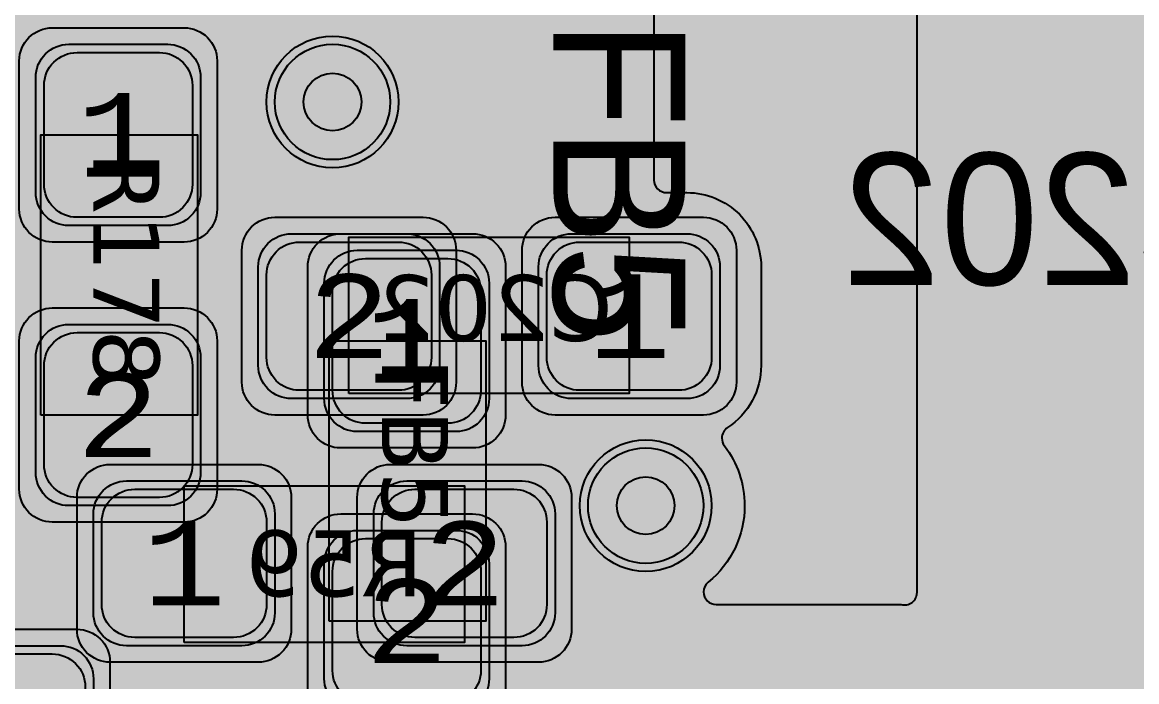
# Model space of a CAD drawing. Extents: x -28 to 199, y -61 to 255.
# Drawn here: x 40.92 to 47.68, y 166.78 to 170.78 of the extents above; entities that cross this region are included whole.
import ezdxf
from ezdxf.enums import TextEntityAlignment as Align

# ---------------------------------------------------------------- set-up
doc = ezdxf.new("R2010")
doc.units = 0
doc.header["$MEASUREMENT"] = 0
for name, color, linetype in [('ASSEMBLY_OUTLINES_BTM', 191, 'CONTINUOUS'), ('ASSEMBLY_OUTLINES_TOP', 102, 'CONTINUOUS'), ('ASSEMBLY_PART_NUMBERS_BTM', 191, 'CONTINUOUS'), ('ASSEMBLY_PART_NUMBERS_TOP', 102, 'CONTINUOUS'), ('ASSEMBLY_REF_DES_BTM', 191, 'CONTINUOUS'), ('ASSEMBLY_REF_DES_TOP', 102, 'CONTINUOUS'), ('DRILL_DRAWING', 21, 'CONTINUOUS'), ('GENERATED_SILKSCREEN_BTM', 255, 'CONTINUOUS'), ('GENERATED_SILKSCREEN_TOP', 140, 'CONTINUOUS'), ('PART_PADS_SMD_BTM', 10, 'CONTINUOUS'), ('PART_PADS_SMD_TOP', 150, 'CONTINUOUS'), ('PIN_NUMBERS_BTM', 8, 'CONTINUOUS'), ('PIN_NUMBERS_TOP', 8, 'CONTINUOUS'), ('PLACEMENT_OUTLINES_BTM', 222, 'CONTINUOUS'), ('PLACEMENT_OUTLINES_TOP', 130, 'CONTINUOUS'), ('PLANE_DATA_LAYER_BOTTOM', 10, 'CONTINUOUS'), ('PLANE_DATA_LAYER_TOP', 150, 'CONTINUOUS'), ('PLANE_SHAPES_LAYER_2', 230, 'CONTINUOUS'), ('PLANE_SHAPES_LAYER_3', 81, 'CONTINUOUS'), ('PLANE_SHAPES_LAYER_BOTTOM', 10, 'CONTINUOUS'), ('PLANE_SHAPES_LAYER_TOP', 150, 'CONTINUOUS'), ('SILKSCREEN_OUTLINES_BTM', 211, 'CONTINUOUS'), ('SILKSCREEN_OUTLINES_TOP', 150, 'CONTINUOUS'), ('SILKSCREEN_REF_DES_BTM', 211, 'CONTINUOUS'), ('SILKSCREEN_REF_DES_TOP', 150, 'CONTINUOUS'), ('SOLDERMASK_PADS_BTM', 12, 'CONTINUOUS'), ('SOLDERMASK_PADS_TOP', 180, 'CONTINUOUS'), ('SOLDERPASTE_PADS_BTM', 12, 'CONTINUOUS'), ('SOLDERPASTE_PADS_TOP', 180, 'CONTINUOUS'), ('TRACES_LAYER_BOTTOM', 10, 'CONTINUOUS'), ('TRACES_LAYER_TOP', 150, 'CONTINUOUS'), ('VIA_HOLES_LAYER_2', 30, 'CONTINUOUS'), ('VIA_HOLES_LAYER_3', 30, 'CONTINUOUS'), ('VIA_HOLES_LAYER_BOTTOM', 30, 'CONTINUOUS'), ('VIA_HOLES_LAYER_TOP', 30, 'CONTINUOUS'), ('VIA_PADS_LAYER_2', 230, 'CONTINUOUS'), ('VIA_PADS_LAYER_3', 81, 'CONTINUOUS'), ('VIA_PADS_LAYER_BOTTOM', 10, 'CONTINUOUS'), ('VIA_PADS_LAYER_TOP', 150, 'CONTINUOUS')]:
    doc.layers.add(name, color=color, linetype=linetype)
doc.styles.add('COURIER_NEW', font='COUR.TTF')
doc.styles.add('VERDANA', font='verdana.TTF')
doc.styles.add('VERIBEST_GERBER_0', font='txt')

msp = doc.modelspace()

# ---------------------------------------------------------------- hatches: boundary and pattern name
at = {"layer": 'PLANE_DATA_LAYER_BOTTOM'}
h = msp.add_hatch(color=256, dxfattribs=at)
h.paths.add_polyline_path([(65.75, 160.0762, -0.414213562373095), (65.6738, 160), (52.4762, 160, -0.414213562373095), (52.4, 160.0762), (52.4, 160.717153, 0.1989122151386167), (52.253553, 161.070706), (47.368451, 165.955808, -0.1989099556854013), (47.346133, 166.009689), (47.346133, 184.1738, -0.414213562373095), (47.422333, 184.25), (53.4238, 184.25, -0.414213562373095), (53.5, 184.1738), (53.5, 179.000008, 0.414213562373095), (53.500008, 179), (56.6738, 179, -0.414213562373095), (56.75, 178.9238), (56.75, 171.750008, 0.414213562373095), (56.750008, 171.75), (58.4238, 171.75, -0.414213562373095), (58.5, 171.6738), (58.5, 165.500008, 0.414213562373095), (58.500008, 165.5), (65.6738, 165.5, -0.414213562373095), (65.75, 165.4238)], flags=0)
h.paths.add_polyline_path([(47.5, 168.25, -0.9999999999999999), (49.5, 168.25, -0.9999999999999999)], flags=0)
h.paths.add_polyline_path([(47.5, 172.5, -0.9999999999999999), (49.5, 172.5, -0.9999999999999999)], flags=0)
h.paths.add_polyline_path([(47.5, 176.75, -0.9999999999999999), (49.5, 176.75, -0.9999999999999999)], flags=0)
h.paths.add_polyline_path([(47.5, 182, -0.9999999999999999), (49.5, 182, -0.9999999999999999)], flags=0)
msp.add_hatch(color=256, dxfattribs=at).paths.add_polyline_path([(46.346133, 171.571967, 0.5469520986327057), (46.238084, 171.641192, -0.1082204836042797), (46.05, 171.6), (45.45, 171.6, -0.1960197135562153), (45.135365, 171.728278, 0.1960198588118564), (45.082087, 171.75), (44.8262, 171.75, 0.414213562373095), (44.75, 171.6738), (44.75, 169.826196, 0.414213562373095), (44.8262, 169.749996), (44.95, 169.749996, -0.414213562373095), (45.4, 169.299996), (45.4, 168.699996, -0.2531070206866161), (45.196307, 168.323389, 0.2531067510863614), (45.161815, 168.259617, 0.164131554334047), (45.177387, 168.213458, -0.1641316952297408), (45.3, 167.85, -0.2252261998193311), (45.079454, 167.385226, 0.2252246368872351), (45.051445, 167.3262, 0.414213562373095), (45.127645, 167.25), (46.249992, 167.25), (46.249995, 167.25, 0.4940585068690165), (46.346133, 167.323545)], flags=0)
for points in [[(44.9, 169.249996), (45.32208, 169.672076)], [(44.9, 168.749996), (45.32208, 168.327916)]]:
    msp.add_hatch(color=256, dxfattribs=at).paths.add_polyline_path(points, is_closed=False, flags=0)
at = {"layer": 'PLANE_DATA_LAYER_TOP'}
h = msp.add_hatch(color=256, dxfattribs=at)
h.paths.add_polyline_path([(53.295502, 184.673799, -0.1989099556853327), (53.273184, 184.619918), (46.885458, 178.232192, 0.1989122151386168), (46.739011, 177.878639), (46.739011, 168.792422, -0.1989099556853327), (46.716693, 168.738541), (45.542081, 167.563929, -0.1989133663345028), (45.488199, 167.541611), (44.5762, 167.541611, -0.414213562373095), (44.5, 167.617811), (44.5, 170.999992, 0.414213562373095), (44.499992, 171), (44.339198, 171, -0.414213562373095), (44.262998, 171.0762), (44.262998, 171.076201, -0.1989099556853327), (44.285316, 171.130082), (45.580051, 172.424817, 0.1989121882725156), (45.704531, 172.725337), (45.704531, 175.685196, 0.1989121882725156), (45.580051, 175.985716), (39.772318, 181.793449, -0.1989099556853327), (39.75, 181.84733), (39.75, 183.454177, -0.3173928165043385), (39.800684, 183.525978, 0.3173929101342582), (40.1, 183.95), (40.1, 184.6738, -0.414213562373095), (40.1762, 184.75), (40.749992, 184.75, 0.414213562373095), (40.75, 184.750008), (40.75, 194.1738, -0.414213562373095), (40.8262, 194.25), (46.1738, 194.25, -0.414213562373095), (46.25, 194.1738), (46.25, 190.788669, -0.1989099556853327), (46.227682, 190.734788), (44.946447, 189.453553, 0.1989122151386168), (44.8, 189.1), (44.8, 185.753893, -0.1385740107174842), (44.788731, 185.714013, 0.1385725087961723), (44.7, 185.4, 0.9999999999999999), (45.9, 185.4, 0.1385725087961723), (45.811269, 185.714013, -0.1385740107174966), (45.8, 185.753893), (45.8, 188.861331, -0.1989099556853499), (45.822318, 188.915212), (46.119918, 189.212812, -0.6681819935815162), (46.25, 189.158931), (46.25, 184.750008, 0.414213562373095), (46.250008, 184.75), (53.219302, 184.75, -0.414213562373095), (53.295502, 184.6738)], flags=0)
h.paths.add_polyline_path([(47.5, 182, -0.9999999999999999), (49.5, 182, -0.9999999999999999)], flags=0)
h = msp.add_hatch(color=256, dxfattribs=at)
h.paths.add_polyline_path([(86.463448, 185.473835, -0.1989099556854013), (86.44113, 185.419954), (76.797091, 175.775915, 0.1989122151386141), (76.650644, 175.422362), (76.650644, 172.0512, -0.414213562373095), (76.574444, 171.975), (76.559079, 171.975, -0.3496023543748377), (76.484808, 172.034161, 0.5130308321652396), (75.585987, 172.411269, -0.1385740107174437), (75.546107, 172.4), (75.273, 172.4, 0.1989122151386089), (74.919447, 172.253553), (74.867276, 172.201382, -0.1989133663344342), (74.813394, 172.179064), (73.0762, 172.179064, -0.414213562373095), (73, 172.255264), (73, 177.999992, 0.414213562373095), (72.999992, 178), (66.250008, 178, 0.414213562373095), (66.25, 177.999992), (66.25, 172.17423, -0.2644198350149006), (66.212766, 172.108747, 0.0622368132861753), (66.114895, 172.032618), (64.037581, 169.955303, 0.1989122151386089), (63.891134, 169.60175), (63.891134, 163.701765, -0.1989099556853327), (63.868816, 163.647884), (62.49325, 162.272318, -0.1989133663345028), (62.439368, 162.25), (50.8262, 162.25, -0.414213562373095), (50.75, 162.3262), (50.75, 162.9238, -0.414213562373095), (50.8262, 163), (51.65, 163, 0.414213562373095), (52.1, 163.45), (52.1, 164.55, 0.414213562373095), (51.65, 165), (50.8262, 165, -0.414213562373095), (50.75, 165.0762), (50.75, 165.249992, 0.414213562373095), (50.749992, 165.25), (45.592317, 165.25, -0.27336965403349), (45.52557, 165.289441, 0.4661354856309689), (44.623957, 165.467539, -0.6297856695914315), (44.5, 165.526916), (44.5, 166.465411, -0.414213562373095), (44.5762, 166.541611), (45.726869, 166.541611, 0.198912215138622), (46.080422, 166.688058), (47.408969, 168.016605, -0.5745546308790374), (47.536286, 167.983064, 3.3778190211340116), (47.863697, 169.021439, -0.6341075319548196), (47.739011, 169.080223), (47.739011, 171.669777, -0.6341075319548197), (47.863697, 171.728561, 2.1211046100404554), (47.863697, 173.271439, -0.6341075319548196), (47.739011, 173.330223), (47.739011, 175.919777, -0.6341075319548197), (47.863697, 175.978561, 2.1211046100404554), (47.863697, 177.521439, -0.6341075319548196), (47.739011, 177.580223), (47.739011, 177.63997, -0.1989099556853499), (47.761329, 177.693851), (54.79516, 184.727682, -0.1989133663344858), (54.849042, 184.75), (70.499992, 184.75, 0.414213562373095), (70.5, 184.750008), (70.5, 186.262529, -0.679246768798684), (70.631697, 186.314745, 2.5221309401857095), (70.631697, 187.685255, -0.679246768798684), (70.5, 187.737471), (70.5, 188.802529, -0.6792467687985848), (70.631697, 188.854745, 2.522130940185749), (70.631697, 190.225255, -0.679246768798684), (70.5, 190.277471), (70.5, 192.382365, -0.414213562373095), (70.5762, 192.458565), (75.378436, 192.458565, 0.1989122151386141), (75.731989, 192.605012), (77.354659, 194.227682, -0.198913366334503), (77.408541, 194.25), (80.573834, 194.25, -0.7996942034350105), (80.606523, 194.104968, 0.2895657790381564), (79.75, 192.75, 0.9999999999999999), (82.75, 192.75, 0.2895657790381564), (81.893477, 194.104968, -0.7996942034350105), (81.926166, 194.25), (84.073834, 194.25, -0.7996942034350105), (84.106523, 194.104968, 0.2895657790381564), (83.25, 192.75, 0.9999999999999999), (86.25, 192.75, 0.2895657790381564), (85.393477, 194.104968, -0.7996942034350105), (85.426166, 194.25), (86.203745, 194.25, -0.198913366334503), (86.257627, 194.227682), (86.44113, 194.044179, -0.1989099556854013), (86.463448, 193.990298)], flags=0)
h.paths.add_polyline_path([(54.4, 180.5, -0.9999999999999999), (55.6, 180.5, -0.9999999999999999)], flags=0)
h.paths.add_polyline_path([(57.774763, 179.999693, -0.6213993882361923), (57.717303, 180.123665, 3.4065579684257754), (57.101959, 179.91855, -0.6213955599504086), (57.130374, 179.784897, 5.713872496407954)], flags=0)
h.paths.add_polyline_path([(58.65, 180.5, -0.9999999999999999), (59.85, 180.5, -0.9999999999999999)], flags=0)
h.paths.add_polyline_path([(57.25, 175.5, -0.9999999999999999), (60.25, 175.5, -0.9999999999999999)], flags=0)
h.paths.add_polyline_path([(59, 168.5, -0.9999999999999999), (61, 168.5, -0.9999999999999999)], flags=0)
h.paths.add_polyline_path([(59.25, 179, -0.9999999999999999), (61.25, 179, -0.9999999999999999)], flags=0)
h.paths.add_polyline_path([(60, 173.5, -0.9999999999999999), (62, 173.5, -0.9999999999999999)], flags=0)
h.paths.add_polyline_path([(60.9, 167.5, -0.9999999999999999), (62.1, 167.5, -0.9999999999999999)], flags=0)
h.paths.add_polyline_path([(60.9, 171.5, -0.9999999999999999), (62.1, 171.5, -0.9999999999999999)], flags=0)
h.paths.add_polyline_path([(60.9, 180.5, -0.9999999999999999), (62.1, 180.5, -0.9999999999999999)], flags=0)
h.paths.add_polyline_path([(63.648041, 179.91855, 3.4065579684257754), (63.032697, 180.123665, -0.6213993882361925), (62.975237, 179.999693, 5.713872496407954), (63.619626, 179.784897, -0.6213955599504087)], flags=0)
h.paths.add_polyline_path([(74, 179.25, -0.9999999999999999), (76, 179.25, -0.9999999999999999)], flags=0)
h.paths.add_polyline_path([(76.5, 179.25, -0.9999999999999999), (78.5, 179.25, -0.9999999999999999)], flags=0)
h.paths.add_polyline_path([(78, 181, -0.9999999999999999), (81, 181, -0.9999999999999999)], flags=0)
h.paths.add_polyline_path([(80.25, 187, -0.9999999999999999), (83.25, 187, -0.9999999999999999)], flags=0)
at = {"layer": 'PLANE_SHAPES_LAYER_2'}
h = msp.add_hatch(color=256, dxfattribs=at)
h.paths.add_polyline_path([(169.5, 129.25), (149.5, 129.25), (142.25, 122), (142.25, 90.5), (147.5, 90.5), (147.5, 80), (154, 80), (154, 69.25), (131.75, 69.25), (131.75, 73.25), (121.25, 73.25), (121.25, 81), (110.5, 81), (110.5, 125.75), (106.5, 125.75), (106.5, 128.75), (93.5, 128.75), (93.5, 120.25), (91.75, 120.25), (91.75, 121.5), (80, 121.5), (80, 118.25), (73.25, 118.25), (73.25, 124.5), (67.5, 124.5), (67.5, 128), (57.75, 128), (57.75, 120.25), (55.25, 120.25), (55.25, 121.5), (47.5, 121.5), (47.5, 119), (35, 119), (35, 134.75), (32.75, 134.75), (32.75, 159.75), (29.25, 159.75), (29.25, 175.25), (22.5, 175.25), (22.5, 195.25), (17.25, 195.25), (17.25, 198), (22.5, 198), (22.5, 216.5), (40.25, 216.5), (40.25, 235.5), (54.5, 235.5), (54.5, 254), (87.25, 254), (87.25, 236.25), (86.25, 236.25), (86.25, 228.75), (81, 228.75), (81, 218.75), (95.25, 218.75), (95.25, 194.5), (87, 194.5), (87, 172), (131.1, 172), (131.1, 208.75), (115.5, 208.75), (115.5, 213.75), (106.75, 213.75), (106.75, 218.75), (110.25, 222.25), (110.25, 226.25), (142.5, 226.25), (142.5, 221.5), (160.5, 221.5), (160.5, 240.75), (169.5, 240.75)])
h.paths.add_polyline_path([(35.5, 149.5), (41.75, 149.5), (41.75, 152), (39.25, 152), (39.25, 154), (37.75, 154), (37.75, 152), (35.5, 152)], flags=16)
h.paths.add_polyline_path([(37.5, 125.75), (37.5, 128.75), (42.75, 128.75), (42.75, 125.75)], flags=16)
h.paths.add_polyline_path([(52, 127.75), (52, 130.75), (54.25, 130.75), (54.25, 127.75)], flags=16)
h.paths.add_polyline_path([(50.75, 219.5), (50.75, 226.5), (71.75, 226.5), (71.75, 219.5)], flags=16)
h.paths.add_polyline_path([(66.5, 150.75), (66.5, 177.5), (72.25, 177.5), (72.25, 150.75)], flags=16)
h.paths.add_polyline_path([(47.25, 185.25), (73, 185.25), (73, 188.25), (70.25, 188.25), (70.25, 191), (47.25, 191)], flags=16)
h.paths.add_polyline_path([(84.5, 208), (84.5, 212.75), (85, 212.75), (85, 208)], flags=16)
h.paths.add_polyline_path([(61.5, 137.25), (87.75, 137.25), (87.75, 140.5), (84.75, 140.5), (84.75, 143), (61.5, 143)], flags=16)
h.paths.add_polyline_path([(88.75, 127), (88.75, 130), (91, 130), (91, 127)], flags=16)
h.paths.add_polyline_path([(85.5, 130.25), (85.5, 132.5), (91, 132.5), (91, 130.25)], flags=16)
h.paths.add_polyline_path([(108.75, 142.25), (135.75, 142.25), (135.75, 145.75), (132.25, 145.75), (132.25, 149), (108.75, 149)], flags=16)
h.paths.add_polyline_path([(114.25, 126.75), (140.75, 126.75), (140.75, 129.75), (137.25, 129.75), (137.25, 133), (114.25, 133)], flags=16)
h.paths.add_polyline_path([(155.25, 180.25), (166.25, 180.25), (166.25, 186.25), (152.25, 186.25), (152.25, 183), (155.25, 183)], flags=16)
at = {"layer": 'PLANE_SHAPES_LAYER_3'}
h = msp.add_hatch(color=256, dxfattribs=at)
h.paths.add_polyline_path([(169.5, 129.25), (149.5, 129.25), (142.25, 122), (142.25, 90.5), (147.5, 90.5), (147.5, 80), (154, 80), (154, 69.25), (131.75, 69.25), (131.75, 73.25), (121.25, 73.25), (121.25, 81), (110.5, 81), (110.5, 125.75), (106.5, 125.75), (106.5, 128.75), (93.5, 128.75), (93.5, 120.25), (91.75, 120.25), (91.75, 121.5), (80, 121.5), (80, 118.25), (73.25, 118.25), (73.25, 124.5), (67.5, 124.5), (67.5, 127.75), (58.25, 127.75), (58.25, 130.25), (88.75, 130.25), (88.75, 127), (91, 127), (91, 132.5), (55, 132.5), (55, 131.25), (52, 131.25), (52, 127.75), (55, 127.75), (55, 127.25), (57.75, 127.25), (57.75, 120.25), (55.25, 120.25), (55.25, 121.5), (47.5, 121.5), (47.5, 119), (35, 119), (35, 134.75), (32.75, 134.75), (32.75, 159.75), (29.25, 159.75), (29.25, 175.25), (22.5, 175.25), (22.5, 195.25), (17.25, 195.25), (17.25, 198), (22.5, 198), (22.5, 216.5), (40.25, 216.5), (40.25, 235.5), (54.5, 235.5), (54.5, 254), (87.25, 254), (87.25, 236.25), (86.25, 236.25), (86.25, 228.75), (81, 228.75), (81, 218.75), (95.25, 218.75), (95.25, 194.5), (87, 194.5), (87, 172), (131.1, 172), (131.1, 208.75), (115.5, 208.75), (115.5, 213.75), (106.75, 213.75), (106.75, 218.75), (110.25, 222.25), (110.25, 226.25), (142.5, 226.25), (142.5, 221.5), (160.5, 221.5), (160.5, 240.75), (169.5, 240.75)])
h.paths.add_polyline_path([(35.5, 149.5), (41.75, 149.5), (41.75, 152), (39.25, 152), (39.25, 154), (37.75, 154), (37.75, 152), (35.5, 152)], flags=16)
h.paths.add_polyline_path([(37.5, 125.75), (37.5, 128.75), (42.75, 128.75), (42.75, 125.75)], flags=16)
h.paths.add_polyline_path([(50.75, 219.5), (50.75, 226.5), (71.75, 226.5), (71.75, 219.5)], flags=16)
h.paths.add_polyline_path([(66.5, 150.75), (66.5, 177.5), (72.25, 177.5), (72.25, 150.75)], flags=16)
h.paths.add_polyline_path([(47.25, 185.25), (73, 185.25), (73, 188.25), (70.25, 188.25), (70.25, 191), (47.25, 191)], flags=16)
h.paths.add_polyline_path([(84.5, 208), (84.5, 212.75), (85, 212.75), (85, 208)], flags=16)
h.paths.add_polyline_path([(61.5, 137.25), (87.75, 137.25), (87.75, 140.5), (84.75, 140.5), (84.75, 143), (61.5, 143)], flags=16)
h.paths.add_polyline_path([(108.75, 142.25), (135.75, 142.25), (135.75, 145.75), (132.25, 145.75), (132.25, 149), (108.75, 149)], flags=16)
h.paths.add_polyline_path([(114.25, 126.75), (140.75, 126.75), (140.75, 129.75), (137.25, 129.75), (137.25, 133), (114.25, 133)], flags=16)
h.paths.add_polyline_path([(155.25, 180.25), (166.25, 180.25), (166.25, 186.25), (152.25, 186.25), (152.25, 183), (155.25, 183)], flags=16)
at = {"layer": 'VIA_HOLES_LAYER_2'}
h = msp.add_hatch(color=256, dxfattribs=at)
edge = h.paths.add_edge_path()
edge.add_arc((42.8, 170.3), 0.175, 0, 360)
h = msp.add_hatch(color=256, dxfattribs=at)
edge = h.paths.add_edge_path()
edge.add_arc((44.7, 167.85), 0.175, 0, 360)
at = {"layer": 'VIA_HOLES_LAYER_3'}
h = msp.add_hatch(color=256, dxfattribs=at)
edge = h.paths.add_edge_path()
edge.add_arc((42.8, 170.3), 0.175, 0, 360)
h = msp.add_hatch(color=256, dxfattribs=at)
edge = h.paths.add_edge_path()
edge.add_arc((44.7, 167.85), 0.175, 0, 360)
at = {"layer": 'VIA_HOLES_LAYER_BOTTOM'}
h = msp.add_hatch(color=256, dxfattribs=at)
edge = h.paths.add_edge_path()
edge.add_arc((42.8, 170.3), 0.175, 0, 360)
h = msp.add_hatch(color=256, dxfattribs=at)
edge = h.paths.add_edge_path()
edge.add_arc((44.7, 167.85), 0.175, 0, 360)
at = {"layer": 'VIA_HOLES_LAYER_TOP'}
h = msp.add_hatch(color=256, dxfattribs=at)
edge = h.paths.add_edge_path()
edge.add_arc((42.8, 170.3), 0.175, 0, 360)
h = msp.add_hatch(color=256, dxfattribs=at)
edge = h.paths.add_edge_path()
edge.add_arc((44.7, 167.85), 0.175, 0, 360)

# ---------------------------------------------------------------- linework, layer by layer
at = {"layer": 'ASSEMBLY_OUTLINES_BTM'}
for points in [[(42.9, 168.529996), (42.9, 169.479996), (44.6, 169.479996), (44.6, 168.529996)], [(41.9, 167.02), (41.9, 167.97), (43.6, 167.97), (43.6, 167.02)]]:
    msp.add_lwpolyline(points, close=True, dxfattribs=at)
at = {"layer": 'ASSEMBLY_OUTLINES_TOP'}
for points in [[(41.03, 168.4), (41.03, 170.1), (41.98, 170.1), (41.98, 168.4)], [(42.78, 167.15), (42.78, 168.85), (43.73, 168.85), (43.73, 167.15)]]:
    msp.add_lwpolyline(points, close=True, dxfattribs=at)
at = {"layer": 'GENERATED_SILKSCREEN_BTM', "const_width": 0.15}
for points in [[(45.6444, 169.973196), (45.51, 169.863596), (45.5076, 169.859596), (45.5068, 169.856396), (45.5052, 169.853996), (45.5044, 169.850796), (45.5044, 169.741196), (45.5052, 169.737996), (45.5068, 169.733196), (45.5076, 169.729196), (45.51, 169.727596), (46.0428, 169.294796), (46.0428, 169.209196), (45.5204, 169.209196), (45.5148, 169.207596), (45.51, 169.204396), (45.5076, 169.198796), (45.5068, 169.192396), (45.5076, 169.186796), (45.51, 169.181196), (45.5148, 169.177996), (45.5204, 169.176396), (46.0596, 169.176396), (46.066, 169.177996), (46.07, 169.181996), (46.074, 169.185996), (46.0756, 169.192396), (46.0756, 169.301996), (46.0748, 169.304396), (46.0732, 169.309996), (46.0716, 169.312396), (46.0708, 169.313996), (46.0684, 169.315596), (45.5364, 169.749196), (45.5364, 169.842796), (45.6612, 169.943596), (45.9196, 169.943596), (46.05, 169.837196), (46.0556, 169.835596), (46.0612, 169.836396), (46.066, 169.838796), (46.07, 169.843596), (46.0724, 169.848396), (46.0732, 169.853996), (46.0724, 169.859596), (46.0708, 169.861996), (46.0684, 169.863596), (45.934, 169.973196), (45.9308, 169.973996), (45.9292, 169.974796), (45.9276, 169.975596), (45.9244, 169.976396), (45.6548, 169.976396), (45.6516, 169.975596), (45.65, 169.974796), (45.6476, 169.973996), (45.6444, 169.973196)], [(46.8244, 169.863596), (46.69, 169.973196), (46.6868, 169.973996), (46.6852, 169.974796), (46.6836, 169.975596), (46.6804, 169.976396), (46.4108, 169.976396), (46.4076, 169.975596), (46.406, 169.974796), (46.4036, 169.973996), (46.4004, 169.973196), (46.266, 169.863596), (46.2636, 169.859596), (46.2628, 169.856396), (46.2612, 169.853996), (46.2604, 169.850796), (46.2604, 169.301996), (46.2612, 169.299596), (46.2628, 169.293996), (46.2636, 169.292396), (46.266, 169.289196), (46.4004, 169.179596), (46.4036, 169.178796), (46.406, 169.177996), (46.4068, 169.177196), (46.4084, 169.176396), (46.4108, 169.176396), (46.6804, 169.176396), (46.6836, 169.177196), (46.6868, 169.177996), (46.69, 169.179596), (46.8244, 169.289196), (46.8268, 169.290796), (46.8276, 169.291596), (46.8292, 169.293996), (46.8308, 169.299596), (46.8316, 169.301996), (46.8316, 169.850796), (46.8308, 169.853996), (46.8292, 169.856396), (46.8284, 169.859596), (46.8244, 169.863596)], [(47.1564, 169.973196), (47.022, 169.863596), (47.0196, 169.859596), (47.0188, 169.856396), (47.0172, 169.853996), (47.0164, 169.850796), (47.0164, 169.741196), (47.0172, 169.737996), (47.0188, 169.733196), (47.0196, 169.729196), (47.022, 169.727596), (47.5548, 169.294796), (47.5548, 169.209196), (47.0324, 169.209196), (47.0268, 169.207596), (47.022, 169.204396), (47.0196, 169.198796), (47.0188, 169.192396), (47.0196, 169.186796), (47.022, 169.181196), (47.0268, 169.177996), (47.0324, 169.176396), (47.5716, 169.176396), (47.578, 169.177996), (47.582, 169.181996), (47.586, 169.185996), (47.5876, 169.192396), (47.5876, 169.301996), (47.5868, 169.304396), (47.5852, 169.309996), (47.5836, 169.312396), (47.5828, 169.313996), (47.5804, 169.315596), (47.0484, 169.749196), (47.0484, 169.842796), (47.1732, 169.943596), (47.4316, 169.943596), (47.562, 169.837196), (47.5676, 169.835596), (47.5732, 169.836396), (47.578, 169.838796), (47.582, 169.843596), (47.5844, 169.848396), (47.5852, 169.853996), (47.5844, 169.859596), (47.5828, 169.861996), (47.5804, 169.863596), (47.446, 169.973196), (47.4428, 169.973996), (47.4412, 169.974796), (47.4396, 169.975596), (47.4364, 169.976396), (47.1668, 169.976396), (47.1636, 169.975596), (47.162, 169.974796), (47.1596, 169.973996), (47.1564, 169.973196)], [(46.726, 169.249196), (46.6756, 169.209196), (46.4172, 169.209196), (46.2924, 169.309996), (46.2924, 169.842796), (46.3396, 169.880396), (46.726, 169.249196)], [(46.7988, 169.842796), (46.7988, 169.309996), (46.7516, 169.269996), (46.3644, 169.901196), (46.4172, 169.943596), (46.6756, 169.943596), (46.7988, 169.842796)]]:
    msp.add_lwpolyline(points, dxfattribs=at)
for points in [[(44.042098, 169.480001, 1.22306e-05), (44.042089, 169.479991), (43.457911, 169.479991, 1.22306e-05), (43.457902, 169.480001), (44.042098, 169.480001)], [(44.033844, 168.529991), (43.466156, 168.529991, 1.1642e-05), (43.466164, 168.530001), (44.033836, 168.530001, 1.1642e-05), (44.033844, 168.529991)], [(43.033844, 167.970005, 1.1642e-05), (43.033836, 167.969995), (42.466164, 167.969995, 1.1642e-05), (42.466156, 167.970005), (43.033844, 167.970005)], [(43.042098, 167.019995), (42.457902, 167.019995, 1.22306e-05), (42.457911, 167.020005), (43.042089, 167.020005, 1.22306e-05), (43.042098, 167.019995)]]:
    msp.add_lwpolyline(points, format="xyb", dxfattribs=at)
at = {"layer": 'GENERATED_SILKSCREEN_TOP', "const_width": 0.15}
for points in [[(44.9104, 170.1364), (44.912, 170.1308), (44.9152, 170.126), (44.9208, 170.1236), (44.9264, 170.1228), (44.9328, 170.1236), (44.9384, 170.126), (44.9416, 170.1308), (44.9432, 170.1364), (44.9432, 170.6764), (44.9416, 170.682), (44.9376, 170.686), (44.9336, 170.6908), (44.9272, 170.6924), (44.1592, 170.6924), (44.1536, 170.6908), (44.1488, 170.6868), (44.1464, 170.682), (44.1456, 170.6764), (44.1464, 170.67), (44.1488, 170.6644), (44.1536, 170.6604), (44.1592, 170.6588), (44.5632, 170.6588), (44.5632, 170.2964), (44.564, 170.2908), (44.568, 170.286), (44.5736, 170.2836), (44.5792, 170.2828), (44.5856, 170.2836), (44.5912, 170.286), (44.5944, 170.2908), (44.596, 170.2964), (44.596, 170.6588), (44.9104, 170.6588), (44.9104, 170.1364)], [(44.8232, 169.3908), (44.9376, 169.494), (44.9416, 169.4996), (44.9432, 169.5052), (44.9432, 169.9204), (44.9416, 169.926), (44.9384, 169.9308), (44.9328, 169.9348), (44.9272, 169.9364), (44.5776, 169.9364), (44.5752, 169.9364), (44.5728, 169.9364), (44.1592, 169.9364), (44.1536, 169.9348), (44.148, 169.9308), (44.144, 169.926), (44.1432, 169.9204), (44.1432, 169.5004), (44.2576, 169.3692), (44.2624, 169.366), (44.2688, 169.3644), (44.44, 169.3644), (44.5728, 169.482), (44.64, 169.398), (44.6432, 169.3956), (44.6472, 169.3932), (44.6512, 169.3916), (44.6536, 169.3908), (44.8232, 169.3908)], [(44.5584, 169.9028), (44.5584, 169.514), (44.4264, 169.3964), (44.276, 169.3964), (44.176, 169.5116), (44.176, 169.9028), (44.5584, 169.9028)], [(44.9104, 169.9028), (44.9104, 169.5132), (44.8112, 169.4236), (44.6624, 169.4236), (44.5912, 169.5116), (44.5912, 169.9028), (44.9104, 169.9028)], [(44.668, 169.0292), (44.6672, 169.0324), (44.6664, 169.0348), (44.6648, 169.038), (44.5768, 169.1468), (44.9104, 169.1468), (44.9104, 168.6244), (44.912, 168.6188), (44.9152, 168.614), (44.9208, 168.6116), (44.9264, 168.6108), (44.9328, 168.6116), (44.9384, 168.614), (44.9416, 168.6188), (44.9432, 168.6244), (44.9432, 169.1644), (44.9416, 169.17), (44.9376, 169.174), (44.9336, 169.1788), (44.9272, 169.1804), (44.5424, 169.1804), (44.5368, 169.1796), (44.5328, 169.1772), (44.5304, 169.174), (44.5288, 169.1684), (44.5272, 169.1644), (44.5264, 169.1612), (44.5272, 169.1572), (44.5296, 169.154), (44.636, 169.0236), (44.636, 168.7652), (44.5344, 168.6404), (44.2768, 168.6404), (44.1768, 168.7652), (44.1768, 169.0236), (44.2824, 169.154), (44.2848, 169.1596), (44.2848, 169.1644), (44.2816, 169.1692), (44.2776, 169.174), (44.272, 169.1772), (44.2664, 169.178), (44.2632, 169.178), (44.2608, 169.1772), (44.2568, 169.1732), (44.1464, 169.038), (44.1448, 169.0356), (44.1448, 169.0324), (44.1432, 169.0292), (44.1432, 168.7596), (44.1432, 168.7572), (44.144, 168.7564), (44.144, 168.7556), (44.1448, 168.754), (44.1448, 168.7524), (44.1464, 168.7492), (44.2568, 168.614), (44.2592, 168.6116), (44.2608, 168.6108), (44.2656, 168.6092), (44.2688, 168.6084), (44.5424, 168.6084), (44.5464, 168.6092), (44.5504, 168.6108), (44.552, 168.6108), (44.5528, 168.6116), (44.5544, 168.6132), (44.556, 168.614), (44.6648, 168.7492), (44.6664, 168.7532), (44.6672, 168.7556), (44.668, 168.7596), (44.668, 169.0292)]]:
    msp.add_lwpolyline(points, dxfattribs=at)
for points in [[(41.030005, 168.966164, 1.1642e-05), (41.029995, 168.966156), (41.029995, 169.533844, 1.1642e-05), (41.030005, 169.533836), (41.030005, 168.966164)], [(41.980005, 168.957902, 1.22306e-05), (41.979995, 168.957911), (41.979995, 169.542089, 1.22306e-05), (41.980005, 169.542098), (41.980005, 168.957902)], [(42.780005, 167.716164, 1.1642e-05), (42.779995, 167.716156), (42.779995, 168.283844, 1.1642e-05), (42.780005, 168.283836), (42.780005, 167.716164)], [(43.730005, 167.707902, 1.22306e-05), (43.729995, 167.707911), (43.729995, 168.292089, 1.22306e-05), (43.730005, 168.292098), (43.730005, 167.707902)]]:
    msp.add_lwpolyline(points, format="xyb", dxfattribs=at)
at = {"layer": 'PART_PADS_SMD_BTM'}
for points in [[(43.45, 168.699996, -0.4142135624), (43.25, 168.499996), (42.55, 168.499996, -0.4142135624), (42.35, 168.699996), (42.35, 169.299996, -0.4142135624), (42.55, 169.499996), (43.25, 169.499996, -0.4142135624), (43.45, 169.299996)], [(45.15, 168.699996, -0.4142135624), (44.95, 168.499996), (44.25, 168.499996, -0.4142135624), (44.05, 168.699996), (44.05, 169.299996, -0.4142135624), (44.25, 169.499996), (44.95, 169.499996, -0.4142135624), (45.15, 169.299996)], [(41.35, 167.8, -0.4142135624), (41.55, 168), (42.25, 168, -0.4142135624), (42.45, 167.8), (42.45, 167.2, -0.4142135624), (42.25, 167), (41.55, 167, -0.4142135624), (41.35, 167.2)], [(43.05, 167.8, -0.4142135624), (43.25, 168), (43.95, 168, -0.4142135624), (44.15, 167.8), (44.15, 167.2, -0.4142135624), (43.95, 167), (43.25, 167, -0.4142135624), (43.05, 167.2)]]:
    msp.add_lwpolyline(points, format="xyb", close=True, dxfattribs=at)
at = {"layer": 'PART_PADS_SMD_TOP'}
for points in [[(41.8, 170.65, -0.4142135624), (42, 170.45), (42, 169.75, -0.4142135624), (41.8, 169.55), (41.2, 169.55, -0.4142135624), (41, 169.75), (41, 170.45, -0.4142135624), (41.2, 170.65)], [(43.55, 169.4, -0.4142135624), (43.75, 169.2), (43.75, 168.5, -0.4142135624), (43.55, 168.3), (42.95, 168.3, -0.4142135624), (42.75, 168.5), (42.75, 169.2, -0.4142135624), (42.95, 169.4)], [(41.8, 168.95, -0.4142135624), (42, 168.75), (42, 168.05, -0.4142135624), (41.8, 167.85), (41.2, 167.85, -0.4142135624), (41, 168.05), (41, 168.75, -0.4142135624), (41.2, 168.95)], [(43.55, 167.7, -0.4142135624), (43.75, 167.5), (43.75, 166.8, -0.4142135624), (43.55, 166.6), (42.95, 166.6, -0.4142135624), (42.75, 166.8), (42.75, 167.5, -0.4142135624), (42.95, 167.7)], [(41.15, 167, -0.4142135624), (41.35, 166.8), (41.35, 165.7, -0.4142135624), (41.15, 165.5), (40.25, 165.5, -0.4142135624), (40.05, 165.7), (40.05, 166.8, -0.4142135624), (40.25, 167)]]:
    msp.add_lwpolyline(points, format="xyb", close=True, dxfattribs=at)
at = {"layer": 'PLACEMENT_OUTLINES_BTM'}
for points in [[(42.9, 168.529996), (42.9, 169.479996), (44.6, 169.479996), (44.6, 168.529996)], [(41.9, 167.02), (41.9, 167.97), (43.6, 167.97), (43.6, 167.02)]]:
    msp.add_lwpolyline(points, close=True, dxfattribs=at)
at = {"layer": 'PLACEMENT_OUTLINES_TOP'}
for points in [[(41.03, 168.4), (41.03, 170.1), (41.98, 170.1), (41.98, 168.4)], [(42.78, 167.15), (42.78, 168.85), (43.73, 168.85), (43.73, 167.15)]]:
    msp.add_lwpolyline(points, close=True, dxfattribs=at)
at = {"layer": 'PLANE_DATA_LAYER_BOTTOM'}
msp.add_lwpolyline([(46.346133, 171.571967, 0.5469520986), (46.238084, 171.641192, -0.1082204836), (46.05, 171.6), (45.45, 171.6, -0.1960197136), (45.135365, 171.728278, 0.1960198588), (45.082087, 171.75), (44.8262, 171.75, 0.4142135624), (44.75, 171.6738), (44.75, 169.826196, 0.4142135624), (44.8262, 169.749996), (44.95, 169.749996, -0.4142135624), (45.4, 169.299996), (45.4, 168.699996, -0.2531070207), (45.196307, 168.323389, 0.2531067511), (45.161815, 168.259617, 0.1641315543), (45.177387, 168.213458, -0.1641316952), (45.3, 167.85, -0.2252261998), (45.079454, 167.385226, 0.2252246369), (45.051445, 167.3262, 0.4142135624), (45.127645, 167.25), (46.249992, 167.25), (46.249995, 167.25, 0.4940585069), (46.346133, 167.323545)], format="xyb", close=True, dxfattribs=at)
at = {"layer": 'PLANE_DATA_LAYER_BOTTOM', "const_width": 0.5}
for points in [[(44.9, 169.249996), (45.32208, 169.672076)], [(44.9, 168.749996), (45.32208, 168.327916)]]:
    msp.add_lwpolyline(points, dxfattribs=at)
at = {"layer": 'PLANE_SHAPES_LAYER_BOTTOM'}
for points in [[(44.75, 167.25), (58.5, 167.25), (44.75, 171.75), (58.5, 171.75)], [(46.25, 160), (56, 160), (46.25, 167.25), (56, 167.25)]]:
    msp.add_solid(points, dxfattribs=at)
at = {"layer": 'PLANE_SHAPES_LAYER_TOP'}
msp.add_solid([(44.5, 165.25), (50.75, 165.25), (44.5, 171), (50.75, 171)], dxfattribs=at)
at = {"layer": 'SILKSCREEN_OUTLINES_BTM'}
for points in [[(42.9, 168.529996), (42.9, 169.479996), (44.6, 169.479996), (44.6, 168.529996)], [(41.9, 167.02), (41.9, 167.97), (43.6, 167.97), (43.6, 167.02)]]:
    msp.add_lwpolyline(points, close=True, dxfattribs=at)
at = {"layer": 'SILKSCREEN_OUTLINES_TOP'}
for points in [[(41.03, 168.4), (41.03, 170.1), (41.98, 170.1), (41.98, 168.4)], [(42.78, 167.15), (42.78, 168.85), (43.73, 168.85), (43.73, 167.15)]]:
    msp.add_lwpolyline(points, close=True, dxfattribs=at)
at = {"layer": 'SOLDERMASK_PADS_BTM'}
for points in [[(43.55, 168.599996, -0.4142135624), (43.35, 168.399996), (42.45, 168.399996, -0.4142135624), (42.25, 168.599996), (42.25, 169.399996, -0.4142135624), (42.45, 169.599996), (43.35, 169.599996, -0.4142135624), (43.55, 169.399996)], [(45.25, 168.599996, -0.4142135624), (45.05, 168.399996), (44.15, 168.399996, -0.4142135624), (43.95, 168.599996), (43.95, 169.399996, -0.4142135624), (44.15, 169.599996), (45.05, 169.599996, -0.4142135624), (45.25, 169.399996)], [(41.25, 167.9, -0.4142135624), (41.45, 168.1), (42.35, 168.1, -0.4142135624), (42.55, 167.9), (42.55, 167.1, -0.4142135624), (42.35, 166.9), (41.45, 166.9, -0.4142135624), (41.25, 167.1)], [(42.95, 167.9, -0.4142135624), (43.15, 168.1), (44.05, 168.1, -0.4142135624), (44.25, 167.9), (44.25, 167.1, -0.4142135624), (44.05, 166.9), (43.15, 166.9, -0.4142135624), (42.95, 167.1)]]:
    msp.add_lwpolyline(points, format="xyb", close=True, dxfattribs=at)
at = {"layer": 'SOLDERMASK_PADS_TOP'}
for points in [[(41.9, 170.75, -0.4142135624), (42.1, 170.55), (42.1, 169.65, -0.4142135624), (41.9, 169.45), (41.1, 169.45, -0.4142135624), (40.9, 169.65), (40.9, 170.55, -0.4142135624), (41.1, 170.75)], [(43.65, 169.5, -0.4142135624), (43.85, 169.3), (43.85, 168.4, -0.4142135624), (43.65, 168.2), (42.85, 168.2, -0.4142135624), (42.65, 168.4), (42.65, 169.3, -0.4142135624), (42.85, 169.5)], [(41.9, 169.05, -0.4142135624), (42.1, 168.85), (42.1, 167.95, -0.4142135624), (41.9, 167.75), (41.1, 167.75, -0.4142135624), (40.9, 167.95), (40.9, 168.85, -0.4142135624), (41.1, 169.05)], [(43.65, 167.8, -0.4142135624), (43.85, 167.6), (43.85, 166.7, -0.4142135624), (43.65, 166.5), (42.85, 166.5, -0.4142135624), (42.65, 166.7), (42.65, 167.6, -0.4142135624), (42.85, 167.8)], [(41.25, 167.1, -0.4142135624), (41.45, 166.9), (41.45, 165.6, -0.4142135624), (41.25, 165.4), (40.15, 165.4, -0.4142135624), (39.95, 165.6), (39.95, 166.9, -0.4142135624), (40.15, 167.1)]]:
    msp.add_lwpolyline(points, format="xyb", close=True, dxfattribs=at)
at = {"layer": 'SOLDERPASTE_PADS_BTM'}
for points in [[(43.4, 168.749996, -0.4142135624), (43.2, 168.549996), (42.6, 168.549996, -0.4142135624), (42.4, 168.749996), (42.4, 169.249996, -0.4142135624), (42.6, 169.449996), (43.2, 169.449996, -0.4142135624), (43.4, 169.249996)], [(45.1, 168.749996, -0.4142135624), (44.9, 168.549996), (44.3, 168.549996, -0.4142135624), (44.1, 168.749996), (44.1, 169.249996, -0.4142135624), (44.3, 169.449996), (44.9, 169.449996, -0.4142135624), (45.1, 169.249996)], [(41.4, 167.75, -0.4142135624), (41.6, 167.95), (42.2, 167.95, -0.4142135624), (42.4, 167.75), (42.4, 167.25, -0.4142135624), (42.2, 167.05), (41.6, 167.05, -0.4142135624), (41.4, 167.25)], [(43.1, 167.75, -0.4142135624), (43.3, 167.95), (43.9, 167.95, -0.4142135624), (44.1, 167.75), (44.1, 167.25, -0.4142135624), (43.9, 167.05), (43.3, 167.05, -0.4142135624), (43.1, 167.25)]]:
    msp.add_lwpolyline(points, format="xyb", close=True, dxfattribs=at)
at = {"layer": 'SOLDERPASTE_PADS_TOP'}
for points in [[(41.75, 170.6, -0.4142135624), (41.95, 170.4), (41.95, 169.8, -0.4142135624), (41.75, 169.6), (41.25, 169.6, -0.4142135624), (41.05, 169.8), (41.05, 170.4, -0.4142135624), (41.25, 170.6)], [(43.5, 169.35, -0.4142135624), (43.7, 169.15), (43.7, 168.55, -0.4142135624), (43.5, 168.35), (43, 168.35, -0.4142135624), (42.8, 168.55), (42.8, 169.15, -0.4142135624), (43, 169.35)], [(41.75, 168.9, -0.4142135624), (41.95, 168.7), (41.95, 168.1, -0.4142135624), (41.75, 167.9), (41.25, 167.9, -0.4142135624), (41.05, 168.1), (41.05, 168.7, -0.4142135624), (41.25, 168.9)], [(43.5, 167.65, -0.4142135624), (43.7, 167.45), (43.7, 166.85, -0.4142135624), (43.5, 166.65), (43, 166.65, -0.4142135624), (42.8, 166.85), (42.8, 167.45, -0.4142135624), (43, 167.65)], [(41.1, 166.95, -0.4142135624), (41.3, 166.75), (41.3, 165.75, -0.4142135624), (41.1, 165.55), (40.3, 165.55, -0.4142135624), (40.1, 165.75), (40.1, 166.75, -0.4142135624), (40.3, 166.95)]]:
    msp.add_lwpolyline(points, format="xyb", close=True, dxfattribs=at)
at = {"layer": 'TRACES_LAYER_BOTTOM'}
for points, const_width in [([(19.9, 204.7), (19.9, 204.073), (20.555632, 203.417368), (20.555632, 200.905632), (19.388647, 199.738647), (19.388647, 195.549807), (19.866672, 195.071782), (28.27768, 195.071782), (30.090988, 196.88509), (35.572933, 196.88509), (37.158023, 195.3), (40.268016, 195.3), (41.448627, 194.119389), (41.448627, 192.225954), (46.846133, 186.828448), (46.846133, 165.77102), (51.9, 160.717153), (51.9, 148.9)], 0.5), ([(41.8, 171.449998), (41.8, 169.874999), (41.9, 169.774999), (41.9, 167.5)], 0.35), ([(42.75, 170.3), (42.75, 171.449998)], 0.35), ([(38.4, 171), (38.4, 169.395065), (41.282281, 166.512784), (44.838013, 166.512784), (49.95, 161.400797), (49.95, 149.786143), (50.416331, 149.319812), (50.416331, 145.813247), (52.147475, 144.082103), (95.111398, 144.082103), (99.068501, 140.125), (113.134667, 140.125), (117, 136.259667), (117, 134.6)], 0.5), ([(42.75, 170.3), (42.8, 170.3)], 0.35), ([(42.9, 168.999996), (42.9, 170.15), (42.75, 170.3)], 0.35), ([(44.7, 167.85), (44.6, 167.95), (44.6, 168.999996)], 0.35), ([(44.7, 167.85), (44.7, 167.773), (44.427, 167.5), (43.6, 167.5)], 0.35)]:
    msp.add_lwpolyline(points, dxfattribs=dict(at, const_width=const_width))
at = {"layer": 'TRACES_LAYER_TOP'}
for points, const_width in [([(43.25, 167.15), (44.15, 167.15), (44.258389, 167.041611), (45.726869, 167.041611), (47.239011, 168.553753), (47.239011, 177.878639), (54.834118, 185.473746), (54.834118, 196.246589)], 0.5), ([(42.8, 170.3), (43.277298, 170.777298), (43.331492, 170.777298), (45.279531, 172.725337), (45.279531, 175.685196), (37.713516, 183.251211), (37.713516, 184.5), (37.3, 184.5)], 0.35), ([(41.5, 170.1), (41.5, 170.05), (42.137291, 169.412709), (42.687291, 169.412709), (43.25, 168.85)], 0.35), ([(40, 168.4), (41.5, 168.4)], 0.35), ([(43.3, 165.4), (43.3, 166.273), (43.25, 166.323), (43.25, 167.15)], 0.35)]:
    msp.add_lwpolyline(points, dxfattribs=dict(at, const_width=const_width))
at = {"layer": 'VIA_HOLES_LAYER_2'}
for centre in [(42.8, 170.3), (44.7, 167.85)]:
    msp.add_circle(centre, 0.175, dxfattribs=at)
at = {"layer": 'VIA_HOLES_LAYER_3'}
for centre in [(42.8, 170.3), (44.7, 167.85)]:
    msp.add_circle(centre, 0.175, dxfattribs=at)
at = {"layer": 'VIA_HOLES_LAYER_BOTTOM'}
for centre in [(42.8, 170.3), (44.7, 167.85)]:
    msp.add_circle(centre, 0.175, dxfattribs=at)
at = {"layer": 'VIA_HOLES_LAYER_TOP'}
for centre in [(42.8, 170.3), (44.7, 167.85)]:
    msp.add_circle(centre, 0.175, dxfattribs=at)
at = {"layer": 'VIA_PADS_LAYER_2'}
for centre in [(42.8, 170.3), (44.7, 167.85)]:
    msp.add_circle(centre, 0.4, dxfattribs=at)
at = {"layer": 'VIA_PADS_LAYER_3'}
for centre in [(42.8, 170.3), (44.7, 167.85)]:
    msp.add_circle(centre, 0.4, dxfattribs=at)
at = {"layer": 'VIA_PADS_LAYER_BOTTOM'}
for centre in [(42.8, 170.3), (44.7, 167.85)]:
    msp.add_circle(centre, 0.35, dxfattribs=at)
at = {"layer": 'VIA_PADS_LAYER_TOP'}
for centre in [(42.8, 170.3), (44.7, 167.85)]:
    msp.add_circle(centre, 0.35, dxfattribs=at)

# ---------------------------------------------------------------- texts
at = {"layer": 'ASSEMBLY_PART_NUMBERS_BTM', "style": 'VERIBEST_GERBER_0', "text_generation_flag": 2}
for s, p in [('CL10C010BB8NNNC', (39.54, 173.5)), ('CL10C010BB8NNNC', (42.389998, 173.5)), ('GRM188R71H123KA01D', (43.21, 173.25))]:
    msp.add_text(s, height=2.032, rotation=90, dxfattribs=at).set_placement(p, align=Align.TOP_LEFT)
for s, p in [('ERJ-3EKF2000V', (64, 172.04)), ('ERJ-3GEY0R00V', (63.75, 170.96)), ('LMH6642MF/NOPB', (42.75, 170.259998)), ('ERJ-3GEY0R00V', (42.75, 170.04)), ('ERJ-3EKF6200V', (64, 168.96))]:
    msp.add_text(s, height=2.032, dxfattribs=at).set_placement(p, align=Align.TOP_LEFT)
at = {"layer": 'ASSEMBLY_PART_NUMBERS_TOP', "style": 'VERIBEST_GERBER_0'}
msp.add_text('ERJ-3EKF10R0V', height=2.032, rotation=270, dxfattribs=at).set_placement((42.04, 189), align=Align.TOP_LEFT)
for s, p in [('ADM1087AKSZ-REEL7', (37.75, 171.79)), ('ERJ-3GEY0R00V', (37, 169.96)), ('CL21B225KOFNNNE', (39.75, 168.79))]:
    msp.add_text(s, height=2.032, dxfattribs=at).set_placement(p, align=Align.TOP_LEFT)
at = {"layer": 'ASSEMBLY_REF_DES_BTM', "style": 'VERDANA', "text_generation_flag": 2}
for s, p in [('C202', (44.5, 169.249996)), ('R59', (43.35, 167.7))]:
    msp.add_text(s, height=0.4, dxfattribs=at).set_placement(p, align=Align.TOP_LEFT)
at = {"layer": 'ASSEMBLY_REF_DES_TOP', "style": 'VERDANA'}
for s, p in [('R178', (41.75, 170)), ('FB5', (43.5, 168.75))]:
    msp.add_text(s, height=0.4, rotation=270, dxfattribs=at).set_placement(p, align=Align.TOP_LEFT)
at = {"layer": 'DRILL_DRAWING', "style": 'VERIBEST_GERBER_0'}
for p in [(45.75, 171.3), (42.8, 170.3), (44.7, 167.85)]:
    msp.add_text('A', height=2, dxfattribs=at).set_placement(p, align=Align.MIDDLE_CENTER)
at = {"layer": 'PIN_NUMBERS_BTM', "style": 'COURIER_NEW'}
for s, p in [('1', (41.5, 170.1)), ('2', (42.9, 168.999996)), ('1', (44.6, 168.999996)), ('1', (43.25, 168.85)), ('2', (41.5, 168.4)), ('1', (41.9, 167.5)), ('2', (43.6, 167.5)), ('2', (43.25, 167.15))]:
    msp.add_text(s, height=0.508, dxfattribs=at).set_placement(p, align=Align.MIDDLE_CENTER)
at = {"layer": 'PIN_NUMBERS_TOP', "style": 'COURIER_NEW'}
for s, p in [('1', (41.5, 170.1)), ('2', (42.9, 168.999996)), ('1', (44.6, 168.999996)), ('1', (43.25, 168.85)), ('2', (41.5, 168.4)), ('1', (41.9, 167.5)), ('2', (43.6, 167.5)), ('2', (43.25, 167.15))]:
    msp.add_text(s, height=0.508, dxfattribs=at).set_placement(p, align=Align.MIDDLE_CENTER)
at = {"layer": 'SILKSCREEN_REF_DES_BTM', "style": 'VERIBEST_GERBER_0', "text_generation_flag": 2}
msp.add_text('C202', height=0.8, dxfattribs=at).set_placement((48.45, 169.989996), align=Align.TOP_LEFT)
at = {"layer": 'SILKSCREEN_REF_DES_TOP', "style": 'VERIBEST_GERBER_0'}
msp.add_text('FB5', height=0.8, rotation=270, dxfattribs=at).set_placement((44.94, 170.8), align=Align.TOP_LEFT)

doc.saveas('drawing.dxf')
